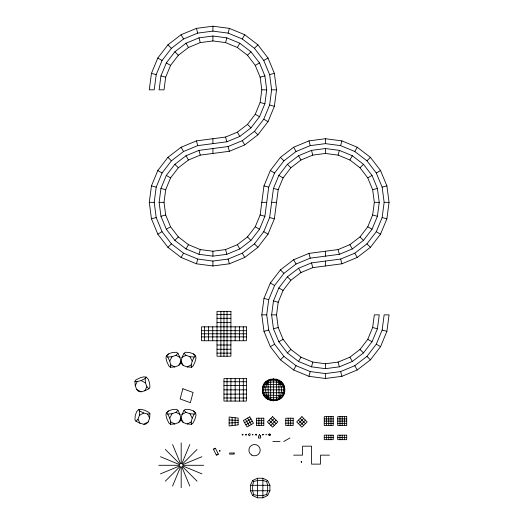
<?xml version="1.0" encoding="UTF-8"?>
<svg xmlns="http://www.w3.org/2000/svg" width="524" height="524" viewBox="0 0 524 524"><rect width="100%" height="100%" fill="white"/><g stroke="black" fill="none" stroke-linecap="round" stroke-linejoin="round"><path stroke-width="0.79" d="M257.428 497.8L257.428 478.248L262.865 478.248L267.646 480.521L269.919 485.309L269.919 490.746L267.646 495.527L262.865 497.8L257.428 497.8L252.64 495.527L250.367 490.746L250.367 485.309L252.64 480.521L257.428 478.248M262.865 478.248L262.865 497.8M135.978 421.224L137.989 419.213L139.404 415.349L139.718 411.012L138.677 409.598L136.666 411.609L135.251 415.48L134.943 419.809L135.978 421.224L140 423.235L143.864 424.276L146.189 423.962L148.2 421.951L149.615 418.087L149.93 413.75L148.888 412.336L144.866 410.325L141.002 409.29L138.677 409.598M151.456 73.36L149.288 89.827L154.2 89.827L156.204 74.631L162.067 60.47L171.4 48.306L183.557 38.979L197.718 33.11L212.914 31.113L228.11 33.11L242.271 38.979L254.435 48.306L263.762 60.47L269.631 74.631L271.629 89.827L269.631 105.023L263.762 119.184L254.435 131.341L242.271 140.674L228.11 146.543L198.989 150.375L186.013 155.746L174.872 164.3L166.318 175.442L160.947 188.417L159.113 202.343L160.947 216.268L166.318 229.243L174.872 240.385L186.013 248.939L198.989 254.31L212.914 256.144L226.84 254.31L239.815 248.939L250.957 240.385L259.511 229.243L264.882 216.268L268.72 187.147L274.583 172.986L283.916 160.829L296.073 151.495L310.234 145.633L325.43 143.628L340.626 145.633L354.787 151.495L366.951 160.829L376.284 172.986L382.147 187.147L384.144 202.343L382.147 217.539L376.284 231.7L366.951 243.863L354.787 253.19L340.626 259.059L311.505 262.891L298.529 268.268L287.388 276.816L278.84 287.958L273.463 300.933L271.629 314.858L273.463 328.784L278.84 341.759L287.388 352.907L298.529 361.455L311.505 366.833L325.43 368.667L339.356 366.833L352.338 361.455L363.479 352.907L372.027 341.759L377.404 328.784L379.238 314.858L374.326 314.858L372.656 327.513L367.776 339.31L360.008 349.429L349.881 357.204L338.085 362.084L325.43 363.754L312.782 362.084L300.986 357.204L290.859 349.429L283.091 339.31L278.205 327.513L276.541 314.858L278.205 302.204L283.091 290.414L290.859 280.288L300.986 272.519L312.782 267.633L341.903 263.801L357.244 257.448L370.422 247.335L380.535 234.156L386.889 218.809L389.057 202.343L386.889 185.876L380.535 170.529L370.422 157.351L357.244 147.244L341.903 140.884L325.43 138.716L308.964 140.884L293.617 147.244L280.445 157.351L270.332 170.529L263.978 185.876L260.14 214.997L255.254 226.787L247.485 236.913L237.359 244.682L225.569 249.568L212.914 251.232L200.26 249.568L188.47 244.682L178.343 236.913L170.575 226.787L165.689 214.997L164.025 202.343L165.689 189.688L170.575 177.898L178.343 167.772L188.47 160.003L200.26 155.117L229.381 151.285L244.728 144.925L257.906 134.819L268.019 121.64L274.373 106.293L276.541 89.827L274.373 73.36L268.019 58.013L257.906 44.835L244.728 34.722L229.381 28.368L212.914 26.2L196.448 28.368L181.101 34.722L167.922 44.835L157.816 58.013L151.456 73.36L156.204 74.631M160.947 75.901L159.113 89.827L164.025 89.827L165.689 77.172L170.575 65.382L178.343 55.256L188.47 47.488L200.26 42.601L212.914 40.938L225.569 42.601L237.359 47.488L247.485 55.256L255.254 65.382L260.14 77.172L261.81 89.827L260.14 102.481L255.254 114.271L247.485 124.398L237.359 132.166L225.569 137.052L196.448 140.884L181.101 147.244L167.922 157.351L157.816 170.529L151.456 185.876L149.288 202.343L151.456 218.809L157.816 234.156L167.922 247.335L181.101 257.448L196.448 263.801L212.914 265.969L229.381 263.801L244.728 257.448L257.906 247.335L268.019 234.156L274.373 218.809L278.205 189.688L283.091 177.898L290.859 167.772L300.986 160.003L312.782 155.117L325.43 153.453L338.085 155.117L349.881 160.003L360.008 167.772L367.776 177.898L372.656 189.688L374.326 202.343L372.656 214.997L367.776 226.787L360.008 236.913L349.881 244.682L338.085 249.568L308.964 253.4L293.617 259.76L280.445 269.873L270.332 283.045L263.978 298.392L261.81 314.858L263.978 331.332L270.332 346.672L280.445 359.85L293.617 369.964L308.964 376.317L325.43 378.485L341.903 376.317L357.244 369.964L370.422 359.85L380.535 346.672L386.889 331.332L389.057 314.858L384.144 314.858L382.147 330.055L376.284 344.216L366.951 356.379L354.787 365.706L340.626 371.575L325.43 373.573L310.234 371.575L296.073 365.706L283.916 356.379L274.583 344.216L268.72 330.055L266.716 314.858L268.72 299.663L274.583 285.501L283.916 273.345L296.073 264.011L310.234 258.149L339.356 254.31L352.338 248.939L363.479 240.385L372.027 229.243L377.404 216.268L379.238 202.343L377.404 188.417L372.027 175.442L363.479 164.3L352.338 155.746L339.356 150.375L325.43 148.541L311.505 150.375L298.529 155.746L287.388 164.3L278.84 175.442L273.463 188.417L269.631 217.539L263.762 231.7L254.435 243.863L242.271 253.19L228.11 259.059L212.914 261.057L197.718 259.059L183.557 253.19L171.4 243.863L162.067 231.7L156.204 217.539L154.2 202.343L156.204 187.147L162.067 172.986L171.4 160.829L183.557 151.495L197.718 145.633L226.84 141.794L239.815 136.423L250.957 127.869L259.511 116.728L264.882 103.752L266.716 89.827L264.882 75.901L259.511 62.926L250.957 51.784L239.815 43.23L226.84 37.859L212.914 36.025L198.989 37.859L186.013 43.23L174.872 51.784L166.318 62.926L160.947 75.901L165.689 77.172M262.367 389.856C261.817 375.453 285.338 375.453 284.794 389.856C285.338 404.259 261.817 404.259 262.367 389.856L284.794 389.856M166.311 355.993L165.997 358.318L167.032 362.182L169.042 366.204L170.464 367.239L174.793 366.931L178.664 365.516L180.675 363.505L182.018 357.316L184.029 353.294L185.45 352.252L189.78 352.567L193.651 353.982L195.662 355.993L195.969 358.318L194.935 362.182L192.924 366.204L191.509 367.239L187.173 366.931L183.308 365.516L181.297 363.505L179.948 357.316L177.937 353.294L176.523 352.252L172.186 352.567L168.322 353.982L166.311 355.993L167.726 357.027L169.737 361.049L170.772 364.92L170.464 367.239M166.311 413.023L165.997 415.349L167.032 419.213L169.042 423.235L170.464 424.276L174.793 423.962L178.664 422.547L180.675 420.536L182.018 414.346L184.029 410.325L185.45 409.29L189.78 409.598L193.651 411.012L195.662 413.023L195.969 415.349L194.935 419.213L192.924 423.235L191.509 424.276L187.173 423.962L183.308 422.547L181.297 420.536L179.948 414.346L177.937 410.325L176.523 409.29L172.186 409.598L168.322 411.012L166.311 413.023L167.726 414.065L169.737 418.087L170.772 421.951L170.464 424.276M270.679 400.69L270.679 379.029M276.482 379.029L276.482 400.69M213.399 449.245L215.416 448.269L218.331 454.098L217.388 454.865L216.314 455.068L213.399 449.245L215.416 448.269M216.314 455.068L216.766 454.583M252.64 480.521L253.616 481.497L252.64 485.394L252.64 490.661L253.616 494.551L252.64 495.527M267.646 495.527L266.67 494.551L267.646 490.661L267.646 485.394L266.67 481.497L267.646 480.521M225.569 42.601L226.84 37.859M228.11 33.11L229.381 28.368M196.448 263.801L197.718 259.059M198.989 254.31L200.26 249.568M191.509 367.239L191.195 364.92L192.229 361.049L194.247 357.027L195.662 355.993M191.509 424.276L191.195 421.951L192.229 418.087L194.247 414.065L195.662 413.023M338.085 155.117L339.356 150.375M340.626 145.633L341.903 140.884M308.964 376.317L310.234 371.575M311.505 366.833L312.782 362.084M172.599 486.017L180.525 466.877M181.841 463.707L189.767 444.575M267.05 383.332C265.216 387.406 265.216 392.312 267.05 396.386C271.124 398.22 276.03 398.22 280.104 396.386C281.945 392.312 281.945 387.406 280.104 383.332C276.03 381.492 271.124 381.492 267.05 383.332L265.648 381.931M267.974 399.57L268.314 398.325L267.974 380.149M279.187 380.149L278.84 381.393L279.187 399.57M135.251 385.612L137.262 381.59L141.133 380.548L145.155 378.538L146.189 377.123L148.2 379.134L149.615 383.005L149.93 387.334L148.888 388.749L144.866 390.76L141.002 391.801L138.677 391.487L136.666 389.476L135.251 385.612L134.943 381.276L135.978 379.861L140 377.85L143.864 376.815L146.189 377.123M144.866 390.76L146.877 386.738L145.462 382.874L145.155 378.538M167.654 355.22L168.322 353.982M169.737 361.049L172.055 356.72L175.926 355.305L177.937 353.294M178.664 365.516L180.983 361.18L183.308 365.516M167.654 412.25L168.322 411.012M169.737 418.087L172.055 413.75L175.926 412.336L177.937 410.325M178.664 422.547L180.983 418.211L183.308 422.547M237.359 47.488L239.815 43.23M242.271 38.979L244.728 34.722M181.101 257.448L183.557 253.19M186.013 248.939L188.47 244.682M349.881 160.003L352.338 155.746M354.787 151.495L357.244 147.244M293.617 369.964L296.073 365.706M298.529 361.455L300.986 357.204M247.485 55.256L250.957 51.784M254.435 48.306L257.906 44.835M167.922 247.335L171.4 243.863M174.872 240.385L178.343 236.913M360.008 167.772L363.479 164.3M366.951 160.829L370.422 157.351M280.445 359.85L283.916 356.379M287.388 352.907L290.859 349.429M165.322 481.156L179.968 466.511M182.398 464.081L197.044 449.435M265.648 397.788L267.05 396.386M280.104 383.332L281.506 381.931M269.1 423.647L274.334 418.414M270.849 425.396L276.083 420.163M298.438 423.647L303.671 418.414M300.18 425.396L305.413 420.163M255.254 65.382L259.511 62.926M263.762 60.47L268.019 58.013M157.816 234.156L162.067 231.7M166.318 229.243L170.575 226.787M367.776 177.898L372.027 175.442M376.284 172.986L380.535 170.529M270.332 346.672L274.583 344.216M278.84 341.759L283.091 339.31M244.59 422.685L251.003 418.984M245.828 424.826L252.234 421.126M283.753 441.529L289.969 437.946M139.404 415.349L143.74 413.023L147.604 414.065L149.93 413.75M143.864 424.276L148.2 421.951M182.018 357.316L186.04 355.305L189.911 356.72L194.247 357.027M187.173 366.931L191.195 364.92M182.018 414.346L186.04 412.336L189.911 413.75L194.247 414.065M187.173 423.962L191.195 421.951M283.288 384.249L282.043 384.59L263.867 384.249M263.867 395.463L265.111 395.122L283.288 395.463M160.462 473.879L179.594 465.954M182.771 464.637L201.904 456.712M260.14 77.172L264.882 75.901M269.631 74.631L274.373 73.36M151.456 218.809L156.204 217.539M160.947 216.268L165.689 214.997M372.656 189.688L377.404 188.417M382.147 187.147L386.889 185.876M263.978 331.332L268.72 330.055M273.463 328.784L278.205 327.513M217.774 454.098L218.331 454.098M253.616 481.497L257.513 480.521L262.779 480.521L266.67 481.497M266.67 494.551L262.779 495.527L257.513 495.527L253.616 494.551M284.408 386.954L262.747 386.954M262.747 392.758L284.408 392.758M167.726 357.027L172.055 356.72M167.726 414.065L172.055 413.75M229.132 422.979L238.106 422.606M269.919 485.309L250.367 485.309M250.367 490.746L269.919 490.746M261.81 89.827L266.716 89.827M271.629 89.827L276.541 89.827M149.288 202.343L154.2 202.343M159.113 202.343L164.025 202.343M261.81 202.343L266.716 202.343M271.629 202.343L276.541 202.343M374.326 202.343L379.238 202.343M384.144 202.343L389.057 202.343M217.008 314.452L230.907 314.452M261.81 314.858L266.716 314.858M271.629 314.858L276.541 314.858M217.008 318.31L230.907 318.31M217.008 322.574L230.907 322.574M201.53 330.703L246.385 330.703M201.53 333.788L246.385 333.788M201.53 336.88L246.385 336.88M217.008 345.002L230.907 345.002M217.008 349.266L230.907 349.266M217.008 353.13L230.907 353.13M223.958 381.734L246.385 381.734M223.958 385.592L246.385 385.592M223.958 389.856L246.385 389.856M223.958 394.12L246.385 394.12M223.958 397.985L246.385 397.985M324.258 418.879L333.225 418.879M337.731 418.879L346.705 418.879M256.419 420.674L263.821 420.674M285.757 420.674L293.158 420.674M324.258 421.119L333.225 421.119M337.731 421.119L346.705 421.119M256.419 423.137L263.821 423.137M285.757 423.137L293.158 423.137M324.258 423.366L333.225 423.366M337.731 423.366L346.705 423.366M269.035 434.186L270.214 434.186L270.181 435.234L269.035 435.234L269.035 434.186L269.067 435.234M269.146 434.232L270.102 434.232L270.102 435.189M262.675 434.933L263.12 434.933M324.258 437.422L333.225 437.422M337.731 437.422L346.705 437.422M272.88 441.529L280.052 441.529M293.597 455.146L302.564 455.146L302.564 446.173L311.538 446.173L311.538 464.12L320.511 464.12L320.511 455.146L329.478 455.146M301.176 461.552L301.627 461.552M158.759 465.292L179.47 465.292M182.902 465.292L203.613 465.292M229.132 419.986L238.106 420.359M134.943 381.276L137.262 381.59M260.14 102.481L264.882 103.752M269.631 105.023L274.373 106.293M263.978 185.876L268.72 187.147M273.463 188.417L278.205 189.688M372.656 214.997L377.404 216.268M382.147 217.539L386.889 218.809M151.456 185.876L156.204 187.147M160.947 188.417L165.689 189.688M260.14 214.997L264.882 216.268M269.631 217.539L274.373 218.809M263.978 298.392L268.72 299.663M273.463 300.933L278.205 302.204M372.656 327.513L377.404 328.784M382.147 330.055L386.889 331.332M160.462 456.712L179.594 464.637M182.771 465.954L201.904 473.879M175.926 355.305L179.948 357.316M170.772 364.92L174.793 366.931M175.926 412.336L179.948 414.346M170.772 421.951L174.793 423.962M139.718 411.012L143.74 413.023M141.133 380.548L145.462 382.874M136.666 389.476L141.002 391.801M157.816 58.013L162.067 60.47M166.318 62.926L170.575 65.382M255.254 114.271L259.511 116.728M263.762 119.184L268.019 121.64M270.332 170.529L274.583 172.986M278.84 175.442L283.091 177.898M367.776 226.787L372.027 229.243M376.284 231.7L380.535 234.156M157.816 170.529L162.067 172.986M166.318 175.442L170.575 177.898M255.254 226.787L259.511 229.243M263.762 231.7L268.019 234.156M270.332 283.045L274.583 285.501M278.84 287.958L283.091 290.414M367.776 339.31L372.027 341.759M376.284 344.216L380.535 346.672M167.922 44.835L171.4 48.306M174.872 51.784L178.343 55.256M247.485 124.398L250.957 127.869M254.435 131.341L257.906 134.819M280.445 157.351L283.916 160.829M287.388 164.3L290.859 167.772M360.008 236.913L363.479 240.385M366.951 243.863L370.422 247.335M167.922 157.351L171.4 160.829M174.872 164.3L178.343 167.772M247.485 236.913L250.957 240.385M254.435 243.863L257.906 247.335M280.445 269.873L283.916 273.345M287.388 276.816L290.859 280.288M360.008 349.429L363.479 352.907M366.951 356.379L370.422 359.85M280.104 396.386L281.506 397.788M300.18 418.414L305.413 423.647M298.438 420.163L303.671 425.396M270.849 418.414L276.083 423.647M269.1 420.163L274.334 425.396M184.029 353.294L186.04 355.305M184.029 410.325L186.04 412.336M146.877 386.738L148.888 388.749M165.322 449.435L179.968 464.081M182.398 466.511L197.044 481.156M293.617 147.244L296.073 151.495M298.529 155.746L300.986 160.003M349.881 244.682L352.338 248.939M354.787 253.19L357.244 257.448M181.101 34.722L183.557 38.979M186.013 43.23L188.47 47.488M237.359 132.166L239.815 136.423M242.271 140.674L244.728 144.925M293.617 259.76L296.073 264.011M298.529 268.268L300.986 272.519M349.881 357.204L352.338 361.455M354.787 365.706L357.244 369.964M181.101 147.244L183.557 151.495M186.013 155.746L188.47 160.003M237.359 244.682L239.815 248.939M242.271 253.19L244.728 257.448M247.629 418.087L251.33 424.492M245.494 419.318L249.195 425.724M193.651 353.982L194.312 355.22M189.911 356.72L192.229 361.049M193.651 411.012L194.312 412.25M189.911 413.75L192.229 418.087M147.604 414.065L149.615 418.087M137.989 419.213L140 423.235M172.599 444.575L180.525 463.707M181.841 466.877L189.767 486.017M308.964 140.884L310.234 145.633M311.505 150.375L312.782 155.117M338.085 249.568L339.356 254.31M340.626 259.059L341.903 263.801M308.964 253.4L310.234 258.149M311.505 262.891L312.782 267.633M338.085 362.084L339.356 366.833M340.626 371.575L341.903 376.317M196.448 28.368L197.718 33.11M198.989 37.859L200.26 42.601M225.569 137.052L226.84 141.794M228.11 146.543L229.381 151.285M196.448 140.884L197.718 145.633M198.989 150.375L200.26 155.117M225.569 249.568L226.84 254.31M228.11 259.059L229.381 263.801M344.464 416.632L344.464 425.606M344.464 435.182L344.464 439.669M342.218 416.632L342.218 425.606M342.218 435.182L342.218 439.669M339.978 416.632L339.978 425.606M339.978 435.182L339.978 439.669M330.985 416.632L330.985 425.606M330.985 435.182L330.985 439.669M328.738 416.632L328.738 425.606M328.738 435.182L328.738 439.669M326.498 416.632L326.498 425.606M326.498 435.182L326.498 439.669M325.43 138.716L325.43 143.628M325.43 148.541L325.43 153.453M325.43 251.232L325.43 256.144M325.43 261.057L325.43 265.969M325.43 363.754L325.43 368.667M325.43 373.573L325.43 378.485M301.444 461.552L301.444 461.913M301.352 461.552L301.352 461.913M290.689 418.204L290.689 425.606M288.22 418.204L288.22 425.606M273.58 378.642L273.58 401.07M269.624 434.186L269.624 435.234M266.932 434.697L265.589 434.724M262.852 434.527L262.852 434.887M261.352 418.204L261.352 425.606M258.889 418.204L258.889 425.606M243.3 326.838L243.3 340.738M243.3 378.642L243.3 401.07M239.435 326.838L239.435 340.738M239.435 378.642L239.435 401.07M235.171 326.838L235.171 340.738M235.171 378.642L235.171 401.07M235.119 417.746L235.119 425.219M232.125 417.373L232.125 425.593M230.907 378.642L230.907 401.07M227.049 311.361L227.049 356.215M227.049 378.642L227.049 401.07M223.958 311.361L223.958 356.215M220.873 311.361L220.873 356.215M212.914 26.2L212.914 31.113M212.914 36.025L212.914 40.938M212.914 138.716L212.914 143.628M212.914 148.541L212.914 153.453M212.914 251.232L212.914 256.144M212.914 261.057L212.914 265.969M212.744 326.838L212.744 340.738M208.48 326.838L208.48 340.738M204.622 326.838L204.622 340.738M181.186 442.865L181.186 463.576M181.186 467.008L181.186 487.72M264.188 387.007C260.015 399.419 279.809 404.842 282.967 392.712C287.139 380.3 267.345 374.876 264.188 387.007M263.113 387.007C258.922 400.329 280.91 406.27 284.041 392.712C288.233 379.389 266.244 373.442 263.113 387.007M219.405 450.797C219.956 452.507 220.742 449.585 219.405 450.797M242.173 434.566C242.854 436.708 243.837 433.053 242.173 434.566M245.533 434.566C246.221 436.708 247.197 433.053 245.533 434.566M248.356 434.416C249.732 438.699 251.69 431.396 248.356 434.416M252.476 434.619C252.896 435.903 253.472 433.728 252.476 434.619M255.843 434.396C256.256 435.68 256.845 433.492 255.843 434.396M255.843 434.848C256.256 436.132 256.845 433.938 255.843 434.848M259.367 434.665L259.694 434.75L259.367 434.665M182.869 388.749L180.132 398.961L190.343 402.694L193.081 392.483L182.869 388.749M272.591 416.672L267.358 421.905L272.591 427.139L277.825 421.905L272.591 416.672M301.922 416.672L296.695 421.905L301.922 427.139L307.156 421.905L301.922 416.672M249.771 416.849L243.359 420.549L247.059 426.962L253.472 423.261L249.771 416.849M238.106 424.846L229.132 425.966L229.132 416.999L238.106 418.119L238.106 424.846M230.907 311.361L217.008 311.361L217.008 356.215L230.907 356.215L230.907 311.361M246.385 326.838L201.53 326.838L201.53 340.738L246.385 340.738L246.385 326.838M246.385 378.642L223.958 378.642L223.958 401.07L246.385 401.07L246.385 378.642M333.225 416.632L324.258 416.632L324.258 425.606L333.225 425.606L333.225 416.632M346.705 416.632L337.731 416.632L337.731 425.606L346.705 425.606L346.705 416.632M263.821 418.204L256.419 418.204L256.419 425.606L263.821 425.606L263.821 418.204M293.158 418.204L285.757 418.204L285.757 425.606L293.158 425.606L293.158 418.204M263.12 434.488L262.675 434.488L263.12 434.527M333.225 435.182L324.258 435.182L324.258 439.669L333.225 439.669L333.225 435.182M346.705 435.182L337.731 435.182L337.731 439.669L346.705 439.669L346.705 435.182M260.657 435.83L258.411 435.83L258.411 438.071L260.657 438.071L260.657 435.83M234.136 452.998L229.65 452.998L229.65 454.118L234.136 454.118L234.136 452.998M301.627 461.913L301.176 461.958L301.627 461.958M251.717 455.087A5.679 5.679 0 0 0 260.232 450.175A5.679 5.679 0 0 0 251.717 445.256A5.679 5.679 0 0 0 251.717 455.087"/></g></svg>
